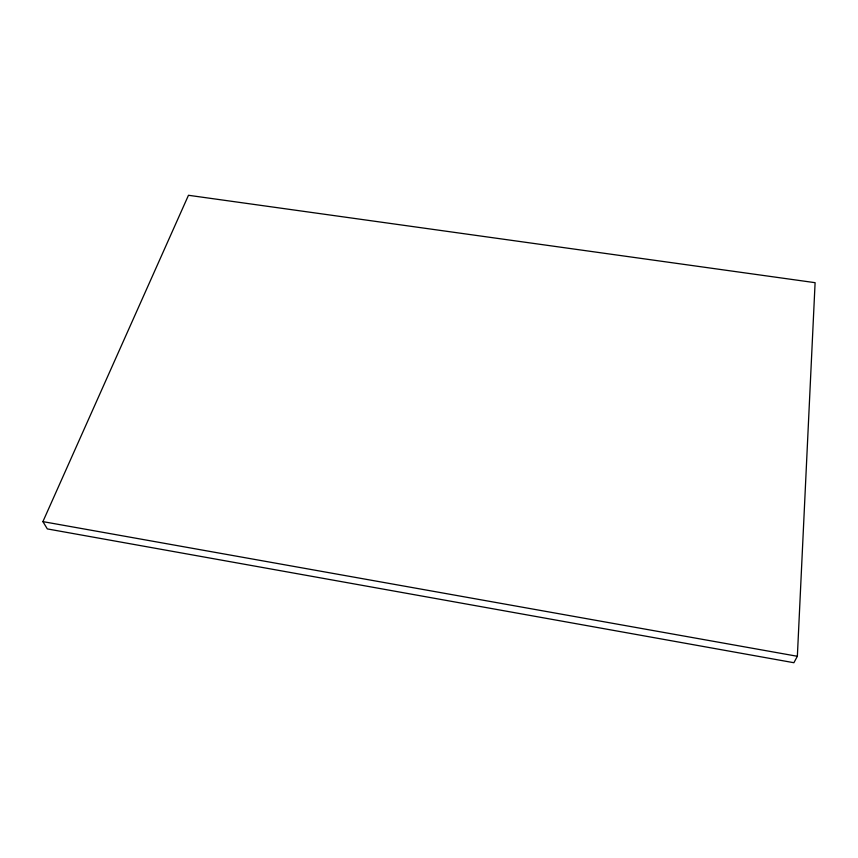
<?xml version="1.0" encoding="UTF-8"?>
<svg xmlns="http://www.w3.org/2000/svg" width="858" height="858" viewBox="0 0 858 858"><rect width="100%" height="100%" fill="white"/><g stroke="black" fill="none" stroke-linecap="round" stroke-linejoin="round"><path stroke-width="1.29" d="M797.361 656.284L815.1 282.679L188.47 195.281L42.9 521.621L47.329 528.914L793.886 662.719L797.361 656.284L42.9 521.621"/></g></svg>
